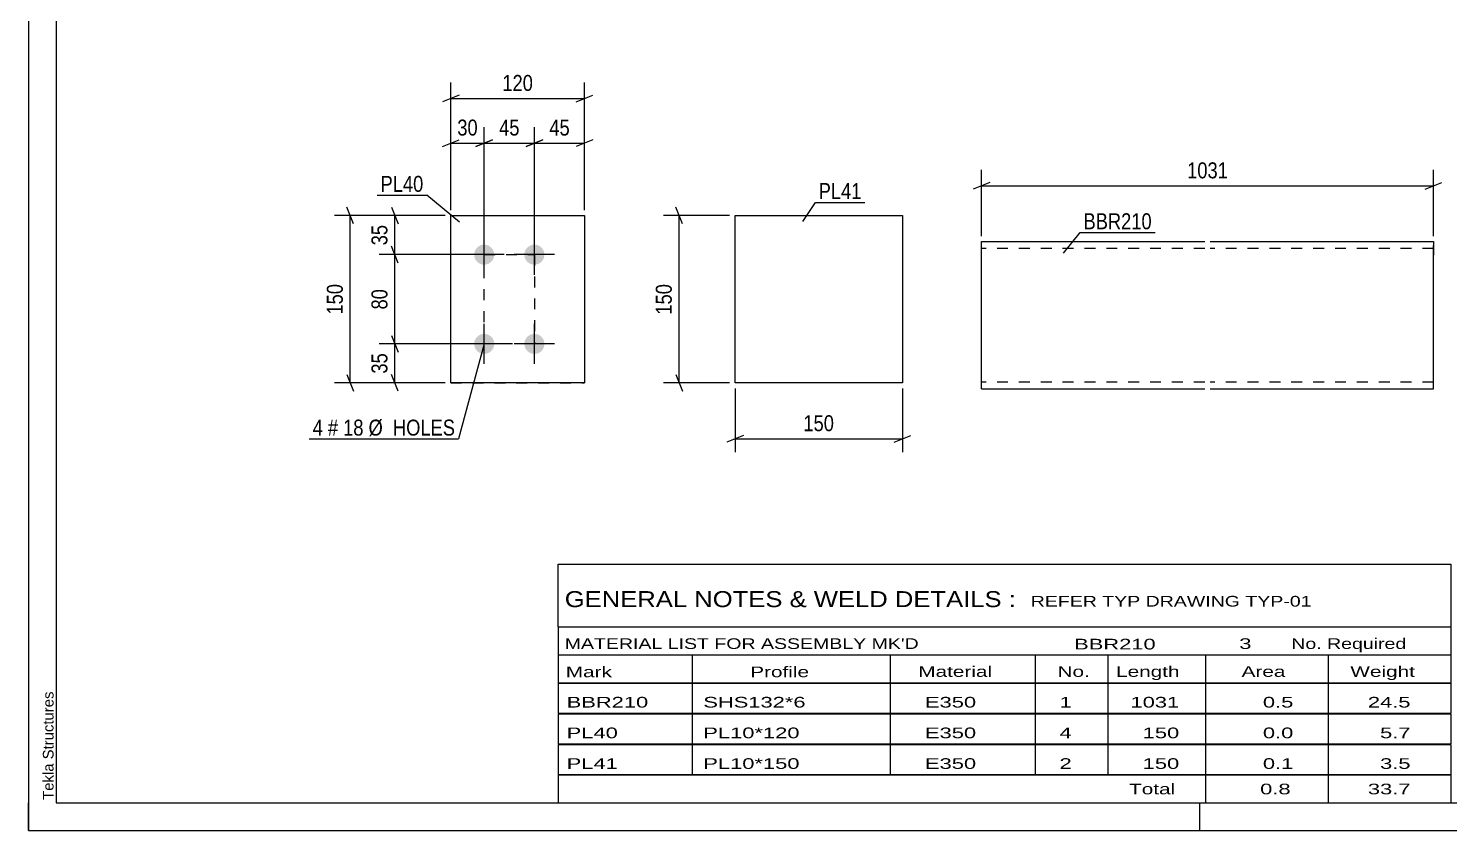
# Model space of a CAD drawing. Header units: millimetres. Extents: x 0 to 420, y 0 to 297.
# Drawn here: x 0 to 254.8, y 0 to 143.8 of the extents above; entities that cross this region are included whole.
import ezdxf

# ---------------------------------------------------------------- set-up
doc = ezdxf.new("R2010")
doc.units = ezdxf.units.MM
doc.linetypes.add('DXK_LINE_DOT2', pattern=[3.9198, 1.9599, -1.9599])
doc.styles.add('Arial', font='ARIAL.TTF', dxfattribs={"height": 0.2})
doc.styles.add('Arial Narrow', font='ARIALN.TTF', dxfattribs={"height": 0.2})

# ---------------------------------------------------------------- blocks, each defined once
blk = doc.blocks.new('Unknown-581592728-1127')
at = {"color": 5, "linetype": 'Continuous'}
for p, q in [((0, 297), (0, 0)), ((5, 292), (5, 5)), ((0, 0), (0, 5)), ((5, 5), (415, 5)), ((210, 0), (210, 5)), ((0, 0), (420, 0))]:
    blk.add_line(p, q, dxfattribs=at)
at = {"color": 174, "linetype": 'Continuous', "style": 'Arial'}
blk.add_text('Tekla Structures', height=1.9102, rotation=90, dxfattribs=at).set_placement((4.5, 5.5))
blk = doc.blocks.new('Part-581592728-2055 - 2048')
at = {"color": 2, "linetype": 'Continuous'}
for p, q in [((75.71, 110.25), (99.71, 110.25)), ((75.71, 80.25), (75.71, 110.25)), ((99.71, 110.25), (99.71, 110.25)), ((99.71, 110.25), (99.71, 80.25)), ((99.71, 80.25), (75.71, 80.25)), ((75.71, 80.25), (75.71, 80.25))]:
    blk.add_line(p, q, dxfattribs=at)
at = {"color": 7, "linetype": 'DXK_LINE_DOT2'}
for p, q in [((75.71, 110.25), (99.71, 110.25)), ((75.71, 80.25), (99.71, 80.25)), ((75.71, 80.25), (75.71, 80.25))]:
    blk.add_line(p, q, dxfattribs=at)
blk = doc.blocks.new('Bolt-581592728-2116 - 2048')
at = {"linetype": 'Continuous'}
for points in [[(81.71, 101.45), (81.34, 101.49), (80.98, 101.6), (80.66, 101.79), (80.38, 102.04), (80.15, 102.35), (80, 102.69), (79.92, 103.06), (79.92, 103.44), (80, 103.8), (80.15, 104.15), (80.38, 104.45), (80.66, 104.7), (80.98, 104.89), (81.34, 105.01), (81.71, 105.05), (82.09, 105.01), (82.45, 104.89), (82.77, 104.7), (83.05, 104.45), (83.27, 104.15), (83.43, 103.8), (83.5, 103.44), (83.5, 103.06), (83.43, 102.69), (83.27, 102.35), (83.05, 102.04), (82.77, 101.79), (82.45, 101.6), (82.09, 101.49)], [(90.71, 101.45), (90.34, 101.49), (89.98, 101.6), (89.66, 101.79), (89.38, 102.04), (89.15, 102.35), (89, 102.69), (88.92, 103.06), (88.92, 103.44), (89, 103.8), (89.15, 104.15), (89.38, 104.45), (89.66, 104.7), (89.98, 104.89), (90.34, 105.01), (90.71, 105.05), (91.09, 105.01), (91.45, 104.89), (91.77, 104.7), (92.05, 104.45), (92.27, 104.15), (92.43, 103.8), (92.5, 103.44), (92.5, 103.06), (92.43, 102.69), (92.27, 102.35), (92.05, 102.04), (91.77, 101.79), (91.45, 101.6), (91.09, 101.49)], [(81.71, 85.45), (81.34, 85.49), (80.98, 85.6), (80.66, 85.79), (80.38, 86.04), (80.15, 86.35), (80, 86.69), (79.92, 87.06), (79.92, 87.44), (80, 87.8), (80.15, 88.15), (80.38, 88.45), (80.66, 88.7), (80.98, 88.89), (81.34, 89.01), (81.71, 89.05), (82.09, 89.01), (82.45, 88.89), (82.77, 88.7), (83.05, 88.45), (83.27, 88.15), (83.43, 87.8), (83.5, 87.44), (83.5, 87.06), (83.43, 86.69), (83.27, 86.35), (83.05, 86.04), (82.77, 85.79), (82.45, 85.6), (82.09, 85.49)], [(90.71, 85.45), (90.34, 85.49), (89.98, 85.6), (89.66, 85.79), (89.38, 86.04), (89.15, 86.35), (89, 86.69), (88.92, 87.06), (88.92, 87.44), (89, 87.8), (89.15, 88.15), (89.38, 88.45), (89.66, 88.7), (89.98, 88.89), (90.34, 89.01), (90.71, 89.05), (91.09, 89.01), (91.45, 88.89), (91.77, 88.7), (92.05, 88.45), (92.27, 88.15), (92.43, 87.8), (92.5, 87.44), (92.5, 87.06), (92.43, 86.69), (92.27, 86.35), (92.05, 86.04), (91.77, 85.79), (91.45, 85.6), (91.09, 85.49)]]:
    blk.add_hatch(color=1, dxfattribs=at).paths.add_polyline_path(points)
at = {"color": 1, "linetype": 'Continuous'}
for p, q in [((81.71, 99.65), (81.71, 106.85)), ((90.71, 99.65), (90.71, 106.85)), ((85.31, 103.25), (78.11, 103.25)), ((94.31, 103.25), (87.11, 103.25)), ((81.71, 83.65), (81.71, 90.85)), ((90.71, 83.65), (90.71, 90.85)), ((85.31, 87.25), (78.11, 87.25)), ((94.31, 87.25), (87.11, 87.25))]:
    blk.add_line(p, q, dxfattribs=at)
blk = doc.blocks.new('Part-581592728-2263 - 2257')
at = {"color": 2, "linetype": 'Continuous'}
for p, q in [((126.68, 110.25), (156.68, 110.25)), ((126.69, 80.25), (126.68, 110.25)), ((156.68, 110.25), (156.69, 80.25)), ((156.69, 80.25), (126.69, 80.25))]:
    blk.add_line(p, q, dxfattribs=at)
blk = doc.blocks.new('Part-581592728-2286 - 2280')
at = {"color": 2, "linetype": 'Continuous'}
for p, q in [((170.89, 79.37), (170.89, 105.58)), ((170.89, 105.58), (210.89, 105.58)), ((211.89, 105.58), (251.89, 105.58)), ((251.89, 105.58), (251.89, 105.4)), ((251.89, 105.4), (251.89, 103.18)), ((251.89, 79.18), (251.89, 103.18)), ((170.89, 79.18), (170.89, 79.37)), ((170.89, 79.18), (210.89, 79.18)), ((211.89, 79.18), (251.89, 79.18))]:
    blk.add_line(p, q, dxfattribs=at)
at = {"color": 7, "linetype": 'DXK_LINE_DOT2'}
for p, q in [((251.89, 103.18), (251.89, 104.88)), ((210.89, 104.38), (170.89, 104.38)), ((251.89, 104.38), (211.89, 104.38)), ((170.89, 80.38), (170.89, 80.48)), ((210.89, 80.38), (170.89, 80.38)), ((251.89, 80.38), (211.89, 80.38)), ((251.89, 80.38), (251.89, 80.48))]:
    blk.add_line(p, q, dxfattribs=at)
blk = doc.blocks.new('Rectangle-581592728-2242 - 2048')
at = {"color": 1, "linetype": 'DXK_LINE_DOT2'}
blk.add_lwpolyline([(81.71, 103.25), (90.71, 103.25), (90.71, 87.25), (81.71, 87.25), (81.71, 103.25)], close=True, dxfattribs=at)
blk = doc.blocks.new('StraightDimension-581592728-2149 - 2048')
at = {"color": 7, "linetype": 'Continuous'}
for p, q in [((80.71, 87.25), (62.86, 87.25)), ((65.11, 88.75), (66.31, 85.75)), ((65.71, 80.25), (65.71, 87.25)), ((66.31, 78.75), (65.11, 81.75)), ((74.71, 80.25), (62.86, 80.25))]:
    blk.add_line(p, q, dxfattribs=at)
at = {"color": 0}
blk.add_wipeout([(64.96, 86.18), (60.76, 86.18), (60.76, 81.32), (64.96, 81.32)], dxfattribs=at)
at = {"color": 3, "style": 'Arial Narrow'}
blk.add_text('35', height=2.863, rotation=90.0002, dxfattribs=at).set_placement((64.36, 81.92))
blk = doc.blocks.new('StraightDimension-581592728-2183 - 2048')
at = {"color": 7, "linetype": 'Continuous'}
for p, q in [((90.71, 104.25), (90.71, 126.1)), ((99.71, 111.25), (99.71, 126.1)), ((89.21, 122.65), (92.21, 123.85)), ((90.71, 123.25), (99.71, 123.25)), ((101.21, 123.85), (98.21, 122.65))]:
    blk.add_line(p, q, dxfattribs=at)
at = {"color": 0}
blk.add_wipeout([(97.64, 124), (97.64, 128.2), (92.79, 128.2), (92.79, 124)], dxfattribs=at)
at = {"color": 3, "style": 'Arial Narrow'}
blk.add_text('45', height=2.863, dxfattribs=at).set_placement((93.39, 124.6))
blk = doc.blocks.new('StraightDimension-581592728-2136 - 2048')
at = {"color": 7, "linetype": 'Continuous'}
for p, q in [((66.31, 101.75), (65.11, 104.75)), ((80.71, 103.25), (62.86, 103.25)), ((65.71, 87.25), (65.71, 103.25)), ((80.71, 87.25), (62.86, 87.25)), ((65.11, 88.75), (66.31, 85.75))]:
    blk.add_line(p, q, dxfattribs=at)
at = {"color": 0}
blk.add_wipeout([(64.96, 97.68), (60.76, 97.68), (60.76, 92.82), (64.96, 92.82)], dxfattribs=at)
at = {"color": 3, "style": 'Arial Narrow'}
blk.add_text('80', height=2.863, rotation=90.0002, dxfattribs=at).set_placement((64.36, 93.42))
blk = doc.blocks.new('StraightDimension-581592728-2120 - 2048')
at = {"color": 7, "linetype": 'Continuous'}
for p, q in [((74.71, 110.25), (62.86, 110.25)), ((65.11, 111.75), (66.31, 108.75)), ((65.71, 103.25), (65.71, 110.25)), ((66.31, 101.75), (65.11, 104.75)), ((80.71, 103.25), (62.86, 103.25))]:
    blk.add_line(p, q, dxfattribs=at)
at = {"color": 0}
blk.add_wipeout([(64.96, 109.18), (60.76, 109.18), (60.76, 104.32), (64.96, 104.32)], dxfattribs=at)
at = {"color": 3, "style": 'Arial Narrow'}
blk.add_text('35', height=2.863, rotation=90.0002, dxfattribs=at).set_placement((64.36, 104.92))
blk = doc.blocks.new('StraightDimension-581592728-2166 - 2048')
at = {"color": 7, "linetype": 'Continuous'}
for p, q in [((74.71, 110.25), (54.86, 110.25)), ((58.31, 108.75), (57.11, 111.75)), ((57.71, 80.25), (57.71, 110.25)), ((57.11, 81.75), (58.31, 78.75)), ((74.71, 80.25), (54.86, 80.25))]:
    blk.add_line(p, q, dxfattribs=at)
at = {"color": 0}
blk.add_wipeout([(56.96, 98.59), (52.76, 98.59), (52.76, 91.91), (56.96, 91.91)], dxfattribs=at)
at = {"color": 3, "style": 'Arial Narrow'}
blk.add_text('150', height=2.863, rotation=90.0002, dxfattribs=at).set_placement((56.36, 92.51))
blk = doc.blocks.new('StraightDimension-581592728-2199 - 2048')
at = {"color": 7, "linetype": 'Continuous'}
for p, q in [((81.71, 104.25), (81.71, 126.1)), ((90.71, 104.25), (90.71, 126.1)), ((80.21, 122.65), (83.21, 123.85)), ((81.71, 123.25), (90.71, 123.25)), ((92.21, 123.85), (89.21, 122.65))]:
    blk.add_line(p, q, dxfattribs=at)
at = {"color": 0}
blk.add_wipeout([(88.64, 124), (88.64, 128.2), (83.79, 128.2), (83.79, 124)], dxfattribs=at)
at = {"color": 3, "style": 'Arial Narrow'}
blk.add_text('45', height=2.863, dxfattribs=at).set_placement((84.39, 124.6))
blk = doc.blocks.new('StraightDimension-581592728-2209 - 2048')
at = {"color": 7, "linetype": 'Continuous'}
for p, q in [((75.71, 111.25), (75.71, 126.1)), ((81.71, 104.25), (81.71, 126.1)), ((74.21, 122.65), (77.21, 123.85)), ((75.71, 123.25), (81.71, 123.25)), ((83.21, 123.85), (80.21, 122.65))]:
    blk.add_line(p, q, dxfattribs=at)
at = {"color": 0}
blk.add_wipeout([(81.14, 124), (81.14, 128.2), (76.29, 128.2), (76.29, 124)], dxfattribs=at)
at = {"color": 3, "style": 'Arial Narrow'}
blk.add_text('30', height=2.863, dxfattribs=at).set_placement((76.89, 124.6))
blk = doc.blocks.new('StraightDimension-581592728-2223 - 2048')
at = {"color": 7, "linetype": 'Continuous'}
for p, q in [((75.71, 111.25), (75.71, 134.1)), ((99.71, 111.25), (99.71, 134.1)), ((77.21, 131.85), (74.21, 130.65)), ((75.71, 131.25), (99.71, 131.25)), ((98.21, 130.65), (101.21, 131.85))]:
    blk.add_line(p, q, dxfattribs=at)
at = {"color": 0}
blk.add_wipeout([(91.06, 132), (91.06, 136.2), (84.37, 136.2), (84.37, 132)], dxfattribs=at)
at = {"color": 3, "style": 'Arial Narrow'}
blk.add_text('120', height=2.863, dxfattribs=at).set_placement((84.97, 132.6))
blk = doc.blocks.new('StraightDimension-581592728-2265 - 2257')
at = {"color": 7, "linetype": 'Continuous'}
for p, q in [((126.69, 79.25), (126.69, 67.85)), ((156.69, 79.25), (156.69, 67.85)), ((128.19, 70.85), (125.19, 69.65)), ((126.69, 70.25), (156.69, 70.25)), ((155.19, 69.65), (158.19, 70.85))]:
    blk.add_line(p, q, dxfattribs=at)
at = {"color": 0}
blk.add_wipeout([(145.03, 71), (145.03, 75.2), (138.34, 75.2), (138.34, 71)], dxfattribs=at)
at = {"color": 3, "style": 'Arial Narrow'}
blk.add_text('150', height=2.863, dxfattribs=at).set_placement((138.94, 71.6))
blk = doc.blocks.new('StraightDimension-581592728-2270 - 2257')
at = {"color": 7, "linetype": 'Continuous'}
for p, q in [((125.68, 110.25), (113.84, 110.25)), ((117.29, 108.75), (116.09, 111.75)), ((116.69, 80.25), (116.69, 110.25)), ((116.09, 81.75), (117.29, 78.75)), ((125.69, 80.25), (113.84, 80.25))]:
    blk.add_line(p, q, dxfattribs=at)
at = {"color": 0}
blk.add_wipeout([(115.94, 98.59), (111.74, 98.59), (111.74, 91.9), (115.94, 91.9)], dxfattribs=at)
at = {"color": 3, "style": 'Arial Narrow'}
blk.add_text('150', height=2.863, rotation=90.0002, dxfattribs=at).set_placement((115.34, 92.5))
blk = doc.blocks.new('StraightDimension-581592728-2291 - 2280')
at = {"color": 7, "linetype": 'Continuous'}
for p, q in [((170.89, 106.58), (170.89, 118.43)), ((251.89, 106.58), (251.89, 118.43)), ((172.39, 116.18), (169.39, 114.98)), ((170.89, 115.58), (251.89, 115.58)), ((250.39, 114.98), (253.39, 116.18))]:
    blk.add_line(p, q, dxfattribs=at)
at = {"color": 0}
blk.add_wipeout([(215.65, 116.33), (215.65, 120.53), (207.14, 120.53), (207.14, 116.33)], dxfattribs=at)
at = {"color": 3, "style": 'Arial Narrow'}
blk.add_text('1031', height=2.863, dxfattribs=at).set_placement((207.74, 116.93))
blk = doc.blocks.new('Unknown-581592728-2912')
at = {"color": 7, "linetype": 'Continuous'}
for p, q in [((95, 47.75), (255, 47.75)), ((95, 36.5), (95, 47.75)), ((255, 47.75), (255, 36.5)), ((95, 36.5), (255, 36.5)), ((95, 36.5), (95, 31.5)), ((255, 36.5), (255, 31.5)), ((95, 31.5), (255, 31.5)), ((95, 31.5), (95, 26.5)), ((119, 31.5), (119, 26.5)), ((154.5, 31.5), (154.5, 26.5)), ((180.5, 31.5), (180.5, 26.5)), ((193.5, 31.5), (193.5, 26.5)), ((211, 31.5), (211, 26.5)), ((233, 31.5), (233, 26.5)), ((255, 31.5), (255, 26.5)), ((95, 26.5), (255, 26.5)), ((95, 26.45), (95, 21.05)), ((95, 26.45), (255, 26.45)), ((119, 26.5), (119, 21)), ((154.5, 26.5), (154.5, 21)), ((180.5, 26.5), (180.5, 21)), ((193.5, 26.5), (193.5, 21)), ((211, 26.5), (211, 21)), ((233, 26.5), (233, 21)), ((255, 26.45), (255, 21.05)), ((95, 21.05), (255, 21.05)), ((95, 20.95), (95, 15.55)), ((95, 20.95), (255, 20.95)), ((119, 21), (119, 15.5)), ((154.5, 21), (154.5, 15.5)), ((180.5, 21), (180.5, 15.5)), ((193.5, 21), (193.5, 15.5)), ((211, 21), (211, 15.5)), ((233, 21), (233, 15.5)), ((255, 20.95), (255, 15.55)), ((95, 15.55), (255, 15.55)), ((95, 15.45), (95, 10.05)), ((95, 15.45), (255, 15.45)), ((119, 15.5), (119, 10)), ((154.5, 15.5), (154.5, 10)), ((180.5, 15.5), (180.5, 10)), ((193.5, 15.5), (193.5, 10)), ((211, 15.5), (211, 10)), ((233, 15.5), (233, 10)), ((255, 15.45), (255, 10.05)), ((95, 10.05), (255, 10.05)), ((95, 10), (255, 10)), ((95, 10), (95, 5)), ((211, 10), (211, 5)), ((233, 10), (233, 5)), ((255, 10), (255, 5)), ((95, 5), (255, 5))]:
    blk.add_line(p, q, dxfattribs=at)
at = {"color": 7, "style": 'Arial Narrow'}
for s, height, width, p in [('GENERAL NOTES & WELD DETAILS :', 2.8633, 1.4, (96.15, 40.06)), ('REFER TYP DRAWING TYP-01', 1.9089, 1.6, (179.7, 40.16)), ("MATERIAL LIST FOR ASSEMBLY MK'D", 1.9089, 1.6, (96.15, 32.56)), ('BBR210', 1.909, 1.794707, (187.48, 32.47)), ('3', 1.91, 1.794707, (217.08, 32.56)), ('No. Required', 1.9089, 1.6, (226.41, 32.56)), ('Mark', 1.909, 1.7, (96.34, 27.5)), ('Profile', 1.909, 1.7, (129.41, 27.5)), ('Material', 1.909, 1.7, (159.54, 27.56)), ('No.', 1.909, 1.7, (184.5, 27.56)), ('Length', 1.909, 1.7, (195, 27.56)), ('Area', 1.909, 1.7, (217.5, 27.56)), ('Weight', 1.909, 1.7, (237, 27.56))]:
    blk.add_text(s, height=height, dxfattribs=dict(at, width=width)).set_placement(p)
at = {"color": 7, "linetype": 'Continuous', "style": 'Arial Narrow'}
for s, height, width, p in [('BBR210', 1.909, 1.794707, (96.5, 22.06)), ('SHS132*6', 1.909, 1.794707, (121, 22.06)), ('E350', 1.909, 1.794707, (160.74, 22.06)), ('1', 1.91, 1.794707, (184.86, 22.06)), ('1031', 1.909, 1.794707, (197.58, 22.06)), ('0.5', 1.909, 1.794707, (221.32, 22.06)), ('24.5', 1.909, 1.794707, (240.14, 22.06)), ('PL40', 1.909, 1.794707, (96.5, 16.56)), ('PL10*120', 1.909, 1.794707, (121, 16.56)), ('E350', 1.909, 1.794707, (160.74, 16.56)), ('4', 1.91, 1.794707, (184.86, 16.56)), ('150', 1.909, 1.794707, (199.77, 16.56)), ('0.0', 1.909, 1.794707, (221.32, 16.56)), ('5.7', 1.909, 1.794707, (242.33, 16.56)), ('PL41', 1.909, 1.794707, (96.5, 11.06)), ('PL10*150', 1.909, 1.794707, (121, 11.06)), ('E350', 1.909, 1.794707, (160.74, 11.06)), ('2', 1.91, 1.794707, (184.86, 11.06)), ('150', 1.909, 1.794707, (199.77, 11.06)), ('0.1', 1.909, 1.794707, (221.32, 11.06)), ('3.5', 1.909, 1.794707, (242.33, 11.06)), ('Total', 1.909, 1.7, (197.33, 6.5)), ('0.8', 1.909, 1.794707, (220.83, 6.5)), ('33.7', 1.909, 1.794707, (240.14, 6.5))]:
    blk.add_text(s, height=height, dxfattribs=dict(at, width=width)).set_placement(p)
blk = doc.blocks.new('Mark-581592728-2051 - 2048')
at = {"color": 0}
blk.add_wipeout([(70.81, 114.51), (70.81, 117.51), (63.13, 117.51), (63.13, 114.51)], dxfattribs=at)
blk.add_wipeout([(70.81, 114.51), (70.81, 117.51), (63.13, 117.51), (63.13, 114.51)], dxfattribs=at)
at = {"color": 30, "linetype": 'Continuous'}
for p in [(62.53, 113.91), (77.3, 109.05)]:
    blk.add_line(p, (71.41, 113.91), dxfattribs=at)
at = {"color": 3, "style": 'Arial Narrow'}
blk.add_text('PL40', height=2.863, dxfattribs=at).set_placement((63.13, 114.51))
blk = doc.blocks.new('Mark-581592728-2112 - 2048')
at = {"color": 0}
blk.add_wipeout([(52.79, 70.81), (52.79, 73.81), (50.96, 73.81), (50.96, 70.81)], dxfattribs=at)
blk.add_wipeout([(52.79, 70.81), (52.79, 73.81), (50.96, 73.81), (50.96, 70.81)], dxfattribs=at)
blk.add_wipeout([(55.52, 70.81), (55.52, 73.81), (53.69, 73.81), (53.69, 70.81)], dxfattribs=at)
blk.add_wipeout([(55.52, 70.81), (55.52, 73.81), (53.69, 73.81), (53.69, 70.81)], dxfattribs=at)
at = {"color": 3, "style": 'Arial Narrow'}
blk.add_text('4', height=2.86, dxfattribs=at).set_placement((50.96, 70.81))
at = {"color": 0}
blk.add_wipeout([(60.08, 70.81), (60.08, 73.81), (56.42, 73.81), (56.42, 70.81)], dxfattribs=at)
blk.add_wipeout([(60.08, 70.81), (60.08, 73.81), (56.42, 73.81), (56.42, 70.81)], dxfattribs=at)
at = {"color": 3, "style": 'Arial Narrow'}
blk.add_text('#', height=2.86, dxfattribs=at).set_placement((53.69, 70.81))
at = {"color": 0}
blk.add_wipeout([(76.5, 70.81), (76.5, 73.81), (60.98, 73.81), (60.98, 70.81)], dxfattribs=at)
blk.add_wipeout([(76.5, 70.81), (76.5, 73.81), (60.98, 73.81), (60.98, 70.81)], dxfattribs=at)
at = {"color": 7, "linetype": 'Continuous'}
for p in [(81.71, 87.25), (50.36, 70.21)]:
    blk.add_line(p, (77.1, 70.21), dxfattribs=at)
at = {"color": 3, "style": 'Arial Narrow'}
for s, p in [('18', (56.42, 70.81)), ('Ø  HOLES', (60.98, 70.81))]:
    blk.add_text(s, height=2.863, dxfattribs=at).set_placement(p)
blk = doc.blocks.new('Mark-581592728-2259 - 2257')
at = {"color": 0}
blk.add_wipeout([(149.36, 113.22), (149.36, 116.22), (141.68, 116.22), (141.68, 113.22)], dxfattribs=at)
blk.add_wipeout([(149.36, 113.22), (149.36, 116.22), (141.68, 116.22), (141.68, 113.22)], dxfattribs=at)
at = {"color": 30, "linetype": 'Continuous'}
for p, q in [((138.85, 109.19), (141.08, 112.62)), ((141.08, 112.62), (149.96, 112.62))]:
    blk.add_line(p, q, dxfattribs=at)
at = {"color": 3, "style": 'Arial Narrow'}
blk.add_text('PL41', height=2.863, dxfattribs=at).set_placement((141.68, 113.22))
blk = doc.blocks.new('Mark-581592728-2282 - 2280')
at = {"color": 0}
blk.add_wipeout([(201.4, 107.8), (201.4, 110.8), (189.16, 110.8), (189.16, 107.8)], dxfattribs=at)
blk.add_wipeout([(201.4, 107.8), (201.4, 110.8), (189.16, 110.8), (189.16, 107.8)], dxfattribs=at)
at = {"color": 30, "linetype": 'Continuous'}
for p, q in [((185.57, 103.5), (188.56, 107.2)), ((188.56, 107.2), (202, 107.2))]:
    blk.add_line(p, q, dxfattribs=at)
at = {"color": 3, "style": 'Arial Narrow'}
blk.add_text('BBR210', height=2.863, dxfattribs=at).set_placement((189.16, 107.8))

msp = doc.modelspace()

# ---------------------------------------------------------------- block references
for name in ['Unknown-581592728-1127', 'Part-581592728-2055 - 2048', 'Part-581592728-2263 - 2257', 'Bolt-581592728-2116 - 2048', 'Part-581592728-2286 - 2280', 'Rectangle-581592728-2242 - 2048', 'Unknown-581592728-2912']:
    msp.add_blockref(name, (0, 0))

# ---------------------------------------------------------------- next in the draw order: block references
for name in ['StraightDimension-581592728-2183 - 2048', 'StraightDimension-581592728-2291 - 2280', 'Mark-581592728-2259 - 2257', 'StraightDimension-581592728-2149 - 2048', 'StraightDimension-581592728-2265 - 2257']:
    msp.add_blockref(name, (0, 0))

# ---------------------------------------------------------------- next in the draw order: block references
for name in ['StraightDimension-581592728-2270 - 2257', 'Mark-581592728-2282 - 2280', 'StraightDimension-581592728-2136 - 2048']:
    msp.add_blockref(name, (0, 0))

# ---------------------------------------------------------------- next in the draw order: block references
msp.add_blockref('StraightDimension-581592728-2120 - 2048', (0, 0))

# ---------------------------------------------------------------- next in the draw order: block references
for name in ['StraightDimension-581592728-2199 - 2048', 'StraightDimension-581592728-2166 - 2048']:
    msp.add_blockref(name, (0, 0))

# ---------------------------------------------------------------- next in the draw order: block references
for name in ['StraightDimension-581592728-2209 - 2048', 'Mark-581592728-2112 - 2048']:
    msp.add_blockref(name, (0, 0))

# ---------------------------------------------------------------- next in the draw order: block references
msp.add_blockref('StraightDimension-581592728-2223 - 2048', (0, 0))

# ---------------------------------------------------------------- next in the draw order: block references
msp.add_blockref('Mark-581592728-2051 - 2048', (0, 0))

doc.saveas('drawing.dxf')
